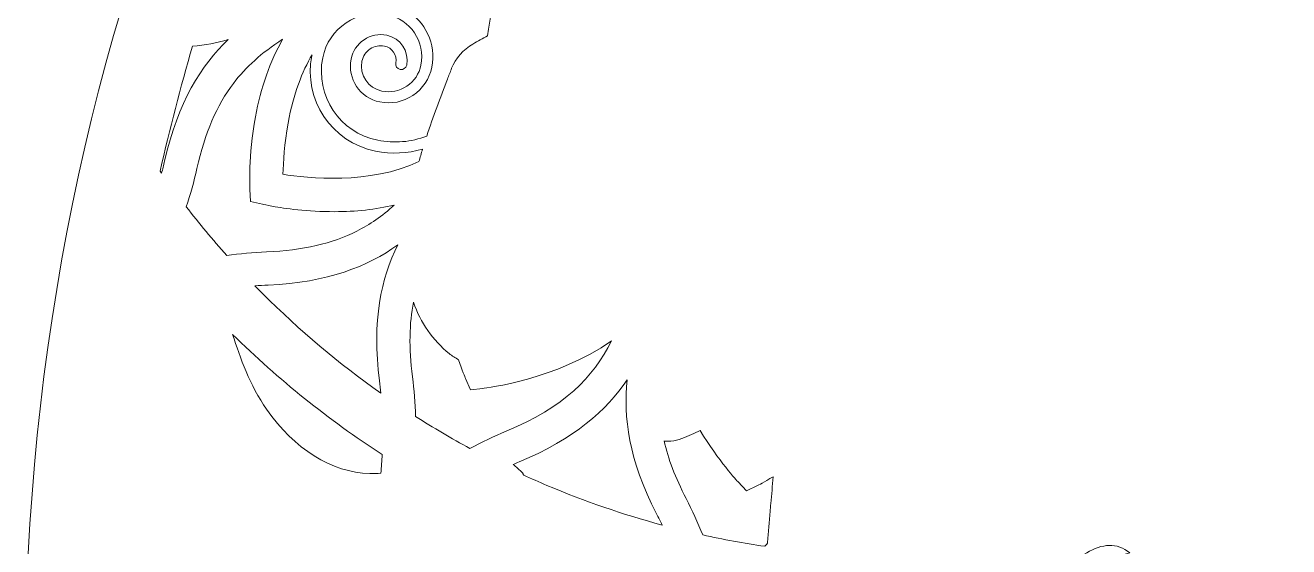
# Model space of a CAD drawing. Header units: millimetres. Extents: x -1844 to 2932, y -490 to 399.
# Drawn here: x 1069.6 to 1310.6, y -21.7 to 77.8 of the extents above; entities that cross this region are included whole.
import ezdxf

# ---------------------------------------------------------------- set-up
doc = ezdxf.new("R2010")
doc.units = ezdxf.units.MM
doc.header["$MEASUREMENT"] = 0
doc.layers.add('Layer 5', color=7, linetype='Continuous')

msp = doc.modelspace()

# ---------------------------------------------------------------- linework, layer by layer
at = {"layer": 'Layer 5', "lineweight": 0}
for points, knots in [([(1650.21, 377.4), (1649.96, 377.5), (1649.7, 377.58), (1649.43, 377.65), (1606.76, 391.27), (1561.29, 398.64), (1514.1, 398.64), (1268.61, 398.64), (1069.6, 199.63), (1069.6, -45.86), (1069.6, -291.35), (1268.61, -490.36), (1514.1, -490.36), (1759.59, -490.36), (1958.6, -291.35), (1958.6, -45.86), (1958.6, 152.15), (1829.12, 319.91), (1650.21, 377.4)], [0, 0, 0, 0, 1, 1, 1, 2, 2, 2, 3, 3, 3, 4, 4, 4, 5, 5, 5, 6, 6, 6, 6]), ([(1136.83, 55.82), (1129.61, 57.26), (1124.9, 64.31), (1126.34, 71.54), (1127.46, 77.21), (1132.99, 80.9), (1138.66, 79.77), (1143.08, 78.89), (1145.96, 74.58), (1145.08, 70.16), (1144.75, 68.5), (1143.8, 67.07), (1142.39, 66.14), (1140.98, 65.2), (1139.3, 64.86), (1137.64, 65.19), (1135.02, 65.71), (1133.31, 68.27), (1133.83, 70.9), (1134.02, 71.86), (1134.58, 72.69), (1135.39, 73.23), (1136.21, 73.78), (1137.18, 73.97), (1138.14, 73.78), (1139.62, 73.48), (1140.58, 72.05), (1140.28, 70.57), (1140.17, 70), (1140.54, 69.45), (1141.11, 69.33), (1141.69, 69.22), (1142.24, 69.59), (1142.36, 70.16), (1142.88, 72.78), (1141.17, 75.33), (1138.56, 75.85), (1137.04, 76.15), (1135.5, 75.85), (1134.22, 74.99), (1132.93, 74.13), (1132.06, 72.82), (1131.76, 71.31), (1131.01, 67.54), (1133.46, 63.87), (1137.23, 63.12), (1139.44, 62.68), (1141.69, 63.13), (1143.56, 64.38), (1145.44, 65.63), (1146.71, 67.54), (1147.15, 69.75), (1148.03, 74.17), (1145.92, 78.51), (1142.22, 80.66), (1141.27, 81.21), (1140.21, 81.62), (1139.07, 81.85), (1137.87, 82.09), (1136.66, 82.14), (1135.5, 82.04), (1137.33, 82.8), (1139.34, 83.4), (1141.51, 83.83), (1148.9, 85), (1155.08, 84.53), (1158.72, 84.01), (1158.65, 81.96), (1158.4, 79.11), (1157.77, 75.75), (1156.87, 75.24), (1155.95, 74.72), (1155.01, 74.18), (1153.17, 73.13), (1151.61, 71.36), (1150.92, 69.54), (1150.66, 68.85), (1150.4, 68.17), (1150.13, 67.48), (1148.78, 63.93), (1147.4, 60.3), (1146.18, 56.61), (1143.23, 55.48), (1140.01, 55.19), (1136.83, 55.82)], [0, 0, 0, 0, 1, 1, 1, 2, 2, 2, 3, 3, 3, 4, 4, 4, 5, 5, 5, 6, 6, 6, 7, 7, 7, 8, 8, 8, 9, 9, 9, 10, 10, 10, 11, 11, 11, 12, 12, 12, 13, 13, 13, 14, 14, 14, 15, 15, 15, 16, 16, 16, 17, 17, 17, 18, 18, 18, 19, 19, 19, 20, 20, 20, 21, 21, 21, 22, 22, 22, 23, 23, 23, 24, 24, 24, 25, 25, 25, 26, 26, 26, 27, 27, 27, 28, 28, 28, 28]), ([(1095.61, 49.55), (1095.51, 49.68), (1095.42, 49.82), (1095.33, 49.95), (1097.15, 57.94), (1099.21, 65.89), (1101.49, 73.77), (1103.93, 73.98), (1106.18, 74.41), (1108.3, 75.01), (1103.18, 70.11), (1098.74, 63.16), (1096.17, 51.84), (1095.99, 51.07), (1095.8, 50.3), (1095.61, 49.55)], [0, 0, 0, 0, 1, 1, 1, 2, 2, 2, 3, 3, 3, 4, 4, 4, 5, 5, 5, 5]), ([(1100.32, 43.13), (1101.11, 45.52), (1101.78, 47.95), (1102.35, 50.44), (1103.88, 57.19), (1106.16, 62.5), (1109.31, 66.67), (1109.31, 66.67), (1109.31, 66.67), (1109.31, 66.67), (1111.69, 69.81), (1114.62, 72.44), (1118.7, 75.08), (1116.31, 70.89), (1114.55, 65.88), (1113.51, 60.26), (1112.13, 52.79), (1112.44, 46.77), (1112.45, 46.52), (1112.45, 46.52), (1112.58, 44.16), (1112.58, 44.16), (1112.58, 44.16), (1114.88, 43.61), (1114.88, 43.61), (1115.01, 43.58), (1115.72, 43.42), (1116.86, 43.21), (1119.02, 42.83), (1123.41, 42.18), (1128.59, 42.2), (1132.67, 42.21), (1136.48, 42.63), (1139.98, 43.45), (1137.65, 41.36), (1135.35, 39.76), (1132.84, 38.49), (1128.17, 36.13), (1122.54, 34.84), (1115.63, 34.54), (1113.07, 34.42), (1110.53, 34.19), (1108.03, 33.84), (1105.34, 36.85), (1102.78, 39.95), (1100.32, 43.13)], [0, 0, 0, 0, 1, 1, 1, 2, 2, 2, 3, 3, 3, 4, 4, 4, 5, 5, 5, 6, 6, 6, 7, 7, 7, 8, 8, 8, 9, 9, 9, 10, 10, 10, 11, 11, 11, 12, 12, 12, 13, 13, 13, 14, 14, 14, 15, 15, 15, 15]), ([(1136.42, 53.75), (1139.45, 53.15), (1142.51, 53.29), (1145.39, 54.12), (1145.15, 53.33), (1144.93, 52.55), (1144.71, 51.76), (1135.39, 47.31), (1123.36, 48.6), (1118.76, 49.33), (1118.81, 51.61), (1119.01, 55.14), (1119.74, 59.11), (1120.79, 64.74), (1122.46, 68.96), (1124.3, 72.12), (1124.29, 72.07), (1124.28, 72.01), (1124.26, 71.95), (1122.6, 63.58), (1128.05, 55.42), (1136.42, 53.75)], [0, 0, 0, 0, 1, 1, 1, 2, 2, 2, 3, 3, 3, 4, 4, 4, 5, 5, 5, 6, 6, 6, 7, 7, 7, 7]), ([(1137.17, 9.94), (1137.27, 9.15), (1137.35, 8.37), (1137.43, 7.59), (1129.43, 13.22), (1121.91, 19.55), (1114.9, 26.56), (1114.41, 27.05), (1113.91, 27.55), (1113.42, 28.05), (1114.24, 28.12), (1115.07, 28.17), (1115.91, 28.2), (1127.35, 28.71), (1134.95, 31.77), (1140.65, 35.85), (1137.51, 29.51), (1135.71, 21.45), (1137.17, 9.94)], [0, 0, 0, 0, 1, 1, 1, 2, 2, 2, 3, 3, 3, 4, 4, 4, 5, 5, 5, 6, 6, 6, 6]), ([(1154.43, -2.94), (1154.43, -2.94), (1154.43, -2.94), (1154.42, -2.94), (1150.89, -1.03), (1147.44, 1), (1144.06, 3.15), (1143.98, 5.67), (1143.78, 8.2), (1143.46, 10.73), (1142.75, 16.31), (1142.88, 20.93), (1143.64, 24.94), (1145.04, 21), (1147.32, 17.71), (1150.48, 15.14), (1151.03, 14.7), (1151.63, 14.31), (1152.27, 13.97), (1152.96, 11.89), (1153.51, 10.59), (1153.59, 10.39), (1153.59, 10.39), (1154.52, 8.22), (1154.52, 8.22), (1154.52, 8.22), (1156.87, 8.49), (1156.87, 8.49), (1157.52, 8.56), (1170.84, 10.18), (1181.46, 17.54), (1177.88, 10.6), (1172.44, 4.92), (1161.37, 0.33), (1158.99, -0.66), (1156.68, -1.75), (1154.43, -2.94)], [0, 0, 0, 0, 1, 1, 1, 2, 2, 2, 3, 3, 3, 4, 4, 4, 5, 5, 5, 6, 6, 6, 7, 7, 7, 8, 8, 8, 9, 9, 9, 10, 10, 10, 11, 11, 11, 12, 12, 12, 12]), ([(1137.43, -7.65), (1136.73, -7.73), (1136.02, -7.77), (1135.31, -7.75), (1128.05, -7.54), (1120.89, -3.08), (1115.65, 4.51), (1112.46, 9.12), (1110.57, 14.31), (1109.15, 18.8), (1117.93, 10.16), (1127.47, 2.5), (1137.68, -4.12), (1137.62, -5.33), (1137.54, -6.51), (1137.43, -7.65)], [0, 0, 0, 0, 1, 1, 1, 2, 2, 2, 3, 3, 3, 4, 4, 4, 5, 5, 5, 5]), ([(1169.11, -9.99), (1167.63, -9.36), (1166.15, -8.71), (1164.69, -8.05), (1164.66, -8), (1164.64, -7.95), (1164.61, -7.91), (1164.61, -7.91), (1164.56, -7.81), (1164.56, -7.81), (1164.41, -7.56), (1164.22, -7.33), (1164, -7.14), (1164, -7.14), (1163.85, -7.02), (1163.85, -7.02), (1163.79, -6.97), (1163.73, -6.92), (1163.66, -6.86), (1163.66, -6.86), (1163.3, -6.53), (1163.3, -6.53), (1163.1, -6.36), (1162.9, -6.18), (1162.69, -6), (1163.06, -5.84), (1163.43, -5.68), (1163.8, -5.52), (1174.38, -1.14), (1180.47, 4.34), (1184.43, 10.13), (1183.66, 3.09), (1184.72, -5.1), (1190.03, -15.42), (1190.4, -16.13), (1190.75, -16.85), (1191.09, -17.56), (1183.63, -15.55), (1176.29, -13.03), (1169.11, -9.99)], [0, 0, 0, 0, 1, 1, 1, 2, 2, 2, 3, 3, 3, 4, 4, 4, 5, 5, 5, 6, 6, 6, 7, 7, 7, 8, 8, 8, 9, 9, 9, 10, 10, 10, 11, 11, 11, 12, 12, 12, 13, 13, 13, 13]), ([(1198.83, -19.45), (1197.89, -17.11), (1196.84, -14.8), (1195.67, -12.52), (1195.67, -12.52), (1195.67, -12.52), (1195.67, -12.52), (1193.6, -8.5), (1192.25, -4.89), (1191.46, -1.53), (1191.49, -1.53), (1191.52, -1.54), (1191.55, -1.54), (1191.83, -1.57), (1192.25, -1.61), (1192.74, -1.55), (1194.25, -1.39), (1195.58, -0.83), (1196.68, -0.3), (1197.26, -0.02), (1197.82, 0.24), (1198.36, 0.49), (1201.86, -5.35), (1205.42, -9.17), (1205.58, -9.34), (1205.58, -9.34), (1207.19, -11.06), (1207.19, -11.06), (1207.19, -11.06), (1209.31, -10.01), (1209.31, -10.01), (1209.41, -9.96), (1210.53, -9.39), (1212.26, -8.34), (1212.14, -10.05), (1211.99, -11.76), (1211.83, -13.44), (1211.78, -14), (1211.73, -14.55), (1211.68, -15.1), (1211.59, -16.11), (1211.51, -17.11), (1211.43, -18.12), (1211.35, -19.08), (1211.27, -20.06), (1211.19, -21.04), (1211.01, -21.23), (1210.83, -21.41), (1210.66, -21.61), (1206.69, -21.03), (1202.74, -20.31), (1198.83, -19.45)], [0, 0, 0, 0, 1, 1, 1, 2, 2, 2, 3, 3, 3, 4, 4, 4, 5, 5, 5, 6, 6, 6, 7, 7, 7, 8, 8, 8, 9, 9, 9, 10, 10, 10, 11, 11, 11, 12, 12, 12, 13, 13, 13, 14, 14, 14, 15, 15, 15, 16, 16, 16, 17, 17, 17, 17]), ([(1280.3, -22.89), (1275.77, -24.21), (1271.29, -25.73), (1266.88, -27.47), (1267.17, -27.12), (1267.45, -26.79), (1267.73, -26.48), (1270.49, -23.43), (1273.71, -21.55), (1276.34, -21.44), (1277.8, -21.38), (1279.1, -21.86), (1280.3, -22.89)], [0, 0, 0, 0, 1, 1, 1, 2, 2, 2, 3, 3, 3, 4, 4, 4, 4])]:
    msp.add_open_spline(points, degree=3, knots=knots, dxfattribs=at)

doc.saveas('drawing.dxf')
